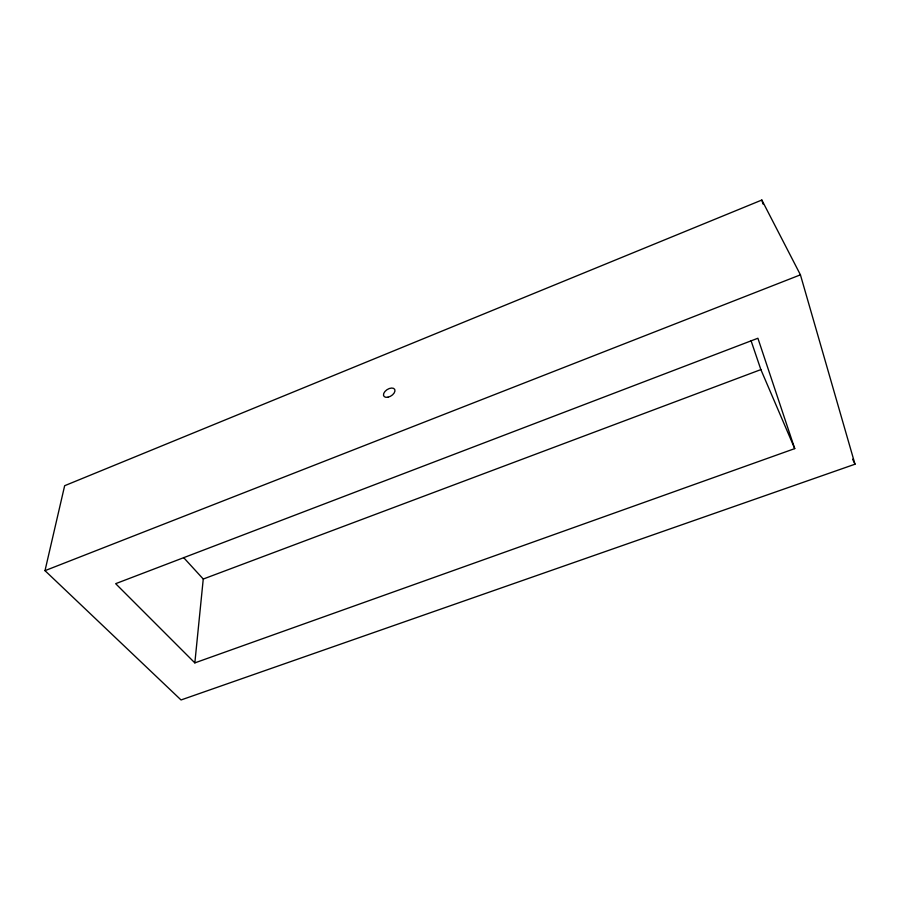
<?xml version="1.0" encoding="UTF-8"?>
<svg xmlns="http://www.w3.org/2000/svg" width="900" height="900" viewBox="0 0 900 900"><rect width="100%" height="100%" fill="white"/><g stroke="black" fill="none" stroke-linecap="round" stroke-linejoin="round"><path stroke-width="1.35" d="M194.839 662.884L115.661 583.673L757.901 338.243L794.734 448.616L194.839 662.884L203.254 579.038L183.578 557.528M45 570.656L64.654 485.707L761.839 200.036L800.426 274.838L855 464.209L181.035 699.964L45 570.656L800.426 274.838M203.254 579.038L760.871 369.608L794.734 448.616M852.615 459.202L855 464.209M751.005 340.56L760.871 369.608M761.839 200.036L763.043 204.064M387.99 397.204A6.413 3.735 -32.5 0 0 394.718 389.407A6.413 3.735 -32.5 0 0 384.952 391.489A6.413 3.735 -32.5 0 0 387.99 397.204"/></g></svg>
